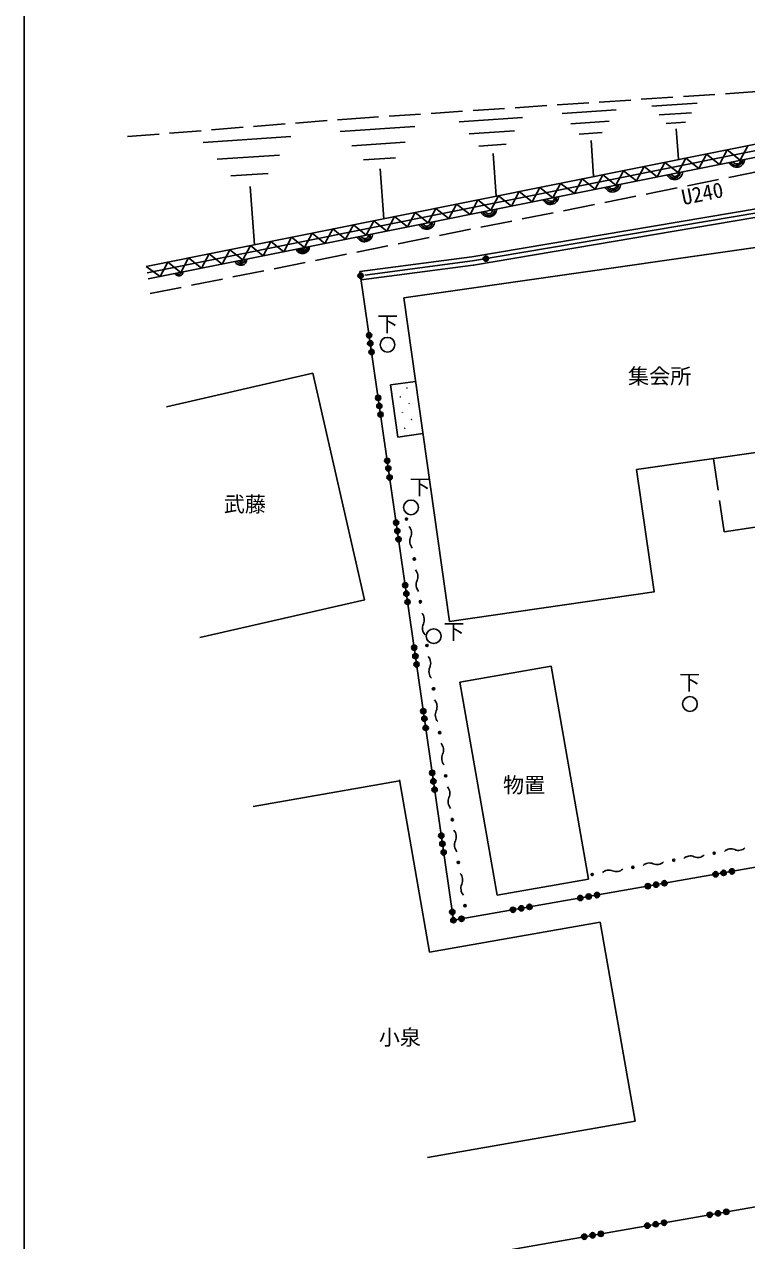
# Model space of a CAD drawing. Units: millimetres, scale not verified. Extents: x -100125 to 100125, y -69250 to 69250.
# Drawn here: x -100125 to -82986, y 12922 to 41788 of the extents above; entities that cross this region are included whole.
import ezdxf
from ezdxf.enums import TextEntityAlignment as Align

# ---------------------------------------------------------------- set-up
doc = ezdxf.new("R2010")
doc.units = ezdxf.units.MM
doc.header["$LTSCALE"] = 250
doc.linetypes.add('DASHED3', pattern=[4, 3, -1])
doc.linetypes.add('LONG_CHAIN', pattern=[21, 18, -1, 1, -1])
for name, color, linetype in [('0-0_レイヤ15', 6, 'LONG_CHAIN'), ('1-0_計画', 3, 'Continuous'), ('1-1_現況白抜', 2, 'Continuous')]:
    doc.layers.add(name, color=color, linetype=linetype)
doc.styles.add('ＭＳ ゴシック', font='')
doc.styles.get('ＭＳ ゴシック').set_extended_font_data('MS Gothic')

msp = doc.modelspace()

# ---------------------------------------------------------------- linework, layer by layer
at = {"layer": '0-0_レイヤ15', "linetype": 'Continuous'}
msp.add_lwpolyline([(100125, 69250), (-100125, 69250), (-100125, -69250)], dxfattribs=at)
at = {"layer": '1-0_計画'}
for p, q in [((-89470, 36075.7), (-82071.9, 37324.6)), ((-92160.7, 35921.9), (-92134.5, 35723.6)), ((-92134.5, 35723.6), (-89477.1, 36074.7))]:
    msp.add_line(p, q, dxfattribs=at)
at = {"layer": '1-0_計画', "color": 2}
msp.add_line((-92048.5, 35835.8), (-89488.4, 36174), dxfattribs=at)
msp.add_lwpolyline([(-89488.4, 36174), (-82086.5, 37423.6), (-76609.4, 38584.8)], dxfattribs=at)
at = {"layer": '1-0_計画'}
msp.add_lwpolyline([(-92160.7, 35921.9), (-89503.3, 36272.9), (-82105.2, 37521.8)], dxfattribs=at)
at = {"layer": '1-1_現況白抜'}
for p, q in [((-85233.9, 39843.7), (-84156.8, 39917.5)), ((-97188.1, 35745.2), (-77712.9, 39652.2)), ((-89810, 39472.5), (-88302.5, 39575.8)), ((-87360.8, 39671.2), (-86083.7, 39758.7)), ((-85065.3, 39638.6), (-84295.9, 39691.3)), ((-92630.2, 39243.7), (-90857.5, 39365.1)), ((-89573.9, 39185.5), (-88497.1, 39259.2)), ((-87160.8, 39428), (-86248.6, 39490.5)), ((-84896.6, 39433.6), (-84435, 39465.2)), ((-84656, 39305.6), (-84606.7, 38586.9)), ((-95877.8, 38980.2), (-93799.7, 39122.6)), ((-92352.7, 38906.2), (-91086.4, 38992.9)), ((-86960.9, 39184.8), (-86413.5, 39222.3)), ((-86675.5, 39033.1), (-86617.1, 38180.9)), ((-95552.4, 38584.5), (-94068.1, 38686.3)), ((-89337.9, 38898.4), (-88691.8, 38942.7)), ((-89001.1, 38719.4), (-88932.2, 37713.5)), ((-92075.1, 38568.6), (-91315.4, 38620.7)), ((-95227.1, 38188.9), (-94336.4, 38249.9)), ((-91679, 38358.1), (-91598, 37175.2)), ((-94762.7, 37942), (-94667.7, 36555.3)), ((-89171.6, 36227.1), (-89176.6, 36227.1)), ((-89174.1, 36229.6), (-89174.1, 36224.6)), ((-89943.8, 20526.6), (-92161.9, 35921.7)), ((-92145.1, 35822.7), (-92150.1, 35822.7)), ((-92147.6, 35825.2), (-92147.6, 35820.2)), ((-90037.7, 27616.2), (-91123.4, 35295.9)), ((-91941.4, 34408.9), (-91946.4, 34408.9)), ((-91943.9, 34411.4), (-91943.9, 34406.4)), ((-91913.8, 34217), (-91918.8, 34217)), ((-91916.3, 34219.5), (-91916.3, 34214.5)), ((-91884.4, 34013), (-91889.4, 34013)), ((-91886.9, 34015.5), (-91886.9, 34010.5)), ((-96751.1, 32712.3), (-93278.3, 33506.1)), ((-92050.1, 28133.4), (-93279.8, 33512.7)), ((-91262.4, 31992.9), (-91437.4, 33230.6)), ((-90843.3, 33314.6), (-91437.2, 33229.4)), ((-91727.5, 32924.3), (-91732.5, 32924.3)), ((-91730, 32926.8), (-91730, 32921.8)), ((-91414.9, 33103.5), (-91419.9, 33103.5)), ((-91417.4, 33106), (-91417.4, 33101)), ((-91203.1, 32944.1), (-91208.1, 32944.1)), ((-91205.6, 32946.6), (-91205.6, 32941.6)), ((-91043.6, 33156), (-91048.6, 33156)), ((-91046.1, 33158.5), (-91046.1, 33153.5)), ((-91699.9, 32732.3), (-91704.9, 32732.3)), ((-91702.4, 32734.8), (-91702.4, 32729.8)), ((-91362.5, 32732.2), (-91367.5, 32732.2)), ((-91365, 32734.7), (-91365, 32729.7)), ((-90991.2, 32784.7), (-90996.2, 32784.7)), ((-90993.7, 32787.2), (-90993.7, 32782.2)), ((-91670.5, 32528.3), (-91675.5, 32528.3)), ((-91673, 32530.8), (-91673, 32525.8)), ((-91310, 32360.9), (-91315, 32360.9)), ((-91312.5, 32363.4), (-91312.5, 32358.4)), ((-91150.6, 32572.8), (-91155.6, 32572.8)), ((-91153.1, 32575.3), (-91153.1, 32570.3)), ((-90938.7, 32413.3), (-90943.7, 32413.3)), ((-90941.2, 32415.8), (-90941.2, 32410.8)), ((-90668.3, 32076.9), (-91262.2, 31991.7)), ((-91098.1, 32201.5), (-91103.1, 32201.5)), ((-91100.6, 32204), (-91100.6, 32199)), ((-78996.8, 32164.8), (-85597.9, 31221.5)), ((-91512.3, 31430.3), (-91517.3, 31430.3)), ((-91514.8, 31432.8), (-91514.8, 31427.8)), ((-91486, 31247.6), (-91491, 31247.6)), ((-91488.5, 31250.1), (-91488.5, 31245.1)), ((-91455.2, 31034.4), (-91460.2, 31034.4)), ((-91457.7, 31036.9), (-91457.7, 31031.9)), ((-91056.8, 30047), (-91061.8, 30047)), ((-91059.3, 30049.5), (-91059.3, 30044.5)), ((-91300.8, 29962.6), (-91305.8, 29962.6)), ((-91303.3, 29965.1), (-91303.3, 29960.1)), ((-91272.1, 29762.9), (-91277.1, 29762.9)), ((-91274.6, 29765.4), (-91274.6, 29760.4)), ((-91243.7, 29566), (-91248.7, 29566)), ((-91246.2, 29568.5), (-91246.2, 29563.5)), ((-90867.3, 29099.5), (-90872.3, 29099.5)), ((-90869.8, 29102), (-90869.8, 29097)), ((-91086.8, 28477.1), (-91091.8, 28477.1)), ((-91089.3, 28479.6), (-91089.3, 28474.6)), ((-95961.9, 27234.2), (-92049, 28128.7)), ((-91058.1, 28278.2), (-91063.1, 28278.2)), ((-91060.6, 28280.7), (-91060.6, 28275.7)), ((-91029.8, 28081.2), (-91034.8, 28081.2)), ((-91032.3, 28083.7), (-91032.3, 28078.7)), ((-90725.1, 28088.9), (-90730.1, 28088.9)), ((-90727.6, 28091.4), (-90727.6, 28086.4)), ((-90873.3, 26995.5), (-90878.3, 26995.5)), ((-90875.8, 26998), (-90875.8, 26993)), ((-90567.2, 27046.7), (-90572.2, 27046.7)), ((-90569.7, 27049.2), (-90569.7, 27044.2)), ((-90844.2, 26793.5), (-90849.2, 26793.5)), ((-90846.7, 26796), (-90846.7, 26791)), ((-90816, 26597.6), (-90821, 26597.6)), ((-90818.5, 26600.1), (-90818.5, 26595.1)), ((-89790.2, 26173), (-87623.2, 26552.9)), ((-86737.8, 21501.9), (-87623.2, 26552.9)), ((-90409.3, 26020.2), (-90414.3, 26020.2)), ((-90411.8, 26022.7), (-90411.8, 26017.7)), ((-89790.2, 26173), (-88904.7, 21122.1)), ((-90656.1, 25487.4), (-90661.1, 25487.4)), ((-90658.6, 25489.9), (-90658.6, 25484.9)), ((-90630.3, 25308.8), (-90635.3, 25308.8)), ((-90632.8, 25311.3), (-90632.8, 25306.3)), ((-90599, 25091.4), (-90604, 25091.4)), ((-90601.5, 25093.9), (-90601.5, 25088.9)), ((-90267.2, 24978), (-90272.2, 24978)), ((-90269.7, 24980.5), (-90269.7, 24975.5)), ((-90445.2, 24023.7), (-90450.2, 24023.7)), ((-90447.7, 24026.2), (-90447.7, 24021.2)), ((-94696.5, 23224.4), (-91222.2, 23833.4)), ((-90509.5, 19767.5), (-91226.3, 23856.7)), ((-90416.4, 23824.1), (-90421.4, 23824.1)), ((-90418.9, 23826.6), (-90418.9, 23821.6)), ((-90125.1, 23951.6), (-90130.1, 23951.6)), ((-90127.6, 23954.1), (-90127.6, 23949.1)), ((-90388.1, 23627.5), (-90393.1, 23627.5)), ((-90390.6, 23630), (-90390.6, 23625)), ((-89967.2, 22909.4), (-89972.2, 22909.4)), ((-89969.7, 22911.9), (-89969.7, 22906.9)), ((-90230.2, 22531.5), (-90235.2, 22531.5)), ((-90232.7, 22534), (-90232.7, 22529)), ((-90202.5, 22339.4), (-90207.5, 22339.4)), ((-90205, 22341.9), (-90205, 22336.9)), ((-90173, 22134.6), (-90178, 22134.6)), ((-90175.5, 22137.1), (-90175.5, 22132.1)), ((-80315.4, 22214.5), (-89943.8, 20526.6)), ((-84714.3, 21950.5), (-84719.3, 21950.5)), ((-84716.8, 21953), (-84716.8, 21948)), ((-83752.8, 22119.1), (-83757.8, 22119.1)), ((-83755.3, 22121.6), (-83755.3, 22116.6)), ((-89825, 21898.7), (-89830, 21898.7)), ((-89827.5, 21901.2), (-89827.5, 21896.2)), ((-85683.6, 21780.6), (-85688.6, 21780.6)), ((-85686.1, 21783.1), (-85686.1, 21778.1)), ((-83531, 21650.3), (-83536, 21650.3)), ((-83533.5, 21652.8), (-83533.5, 21647.8)), ((-83334, 21684.9), (-83339, 21684.9)), ((-83336.5, 21687.4), (-83336.5, 21682.4)), ((-88904.7, 21122.1), (-86737.8, 21501.9)), ((-86649.7, 21611.2), (-86654.7, 21611.2)), ((-86652.2, 21613.7), (-86652.2, 21608.7)), ((-85131.7, 21369.7), (-85136.7, 21369.7)), ((-85134.2, 21372.2), (-85134.2, 21367.2)), ((-84934.7, 21404.3), (-84939.7, 21404.3)), ((-84937.2, 21406.8), (-84937.2, 21401.8)), ((-83721.5, 21616.9), (-83726.5, 21616.9)), ((-83724, 21619.4), (-83724, 21614.4)), ((-86732.4, 21089.1), (-86737.4, 21089.1)), ((-86734.9, 21091.6), (-86734.9, 21086.6)), ((-86535.3, 21123.6), (-86540.3, 21123.6)), ((-86537.8, 21126.1), (-86537.8, 21121.1)), ((-85328.7, 21335.2), (-85333.7, 21335.2)), ((-85331.2, 21337.7), (-85331.2, 21332.7)), ((-89667.1, 20872.3), (-89672.1, 20872.3)), ((-89669.6, 20874.8), (-89669.6, 20869.8)), ((-88333, 20808.5), (-88338, 20808.5)), ((-88335.5, 20811), (-88335.5, 20806)), ((-88136, 20843), (-88141, 20843)), ((-88138.5, 20845.5), (-88138.5, 20840.5)), ((-86929.4, 21054.6), (-86934.4, 21054.6)), ((-86931.9, 21057.1), (-86931.9, 21052.1)), ((-89969.2, 20720.1), (-89974.2, 20720.1)), ((-89971.7, 20722.6), (-89971.7, 20717.6)), ((-89941.3, 20526.6), (-89946.3, 20526.6)), ((-89943.8, 20529.1), (-89943.8, 20524.1)), ((-89749.1, 20560.3), (-89754.1, 20560.3)), ((-89751.6, 20562.8), (-89751.6, 20557.8)), ((-88530, 20774), (-88535, 20774)), ((-88532.5, 20776.5), (-88532.5, 20771.5)), ((-90509.5, 19767.5), (-86460.6, 20477.3)), ((-86460.6, 20477.3), (-85633, 15755.9)), ((-90557.9, 14892.6), (-85633, 15755.9)), ((-89998, 12461.2), (-79238.7, 14347.3)), ((-83663.6, 13571.2), (-83668.6, 13571.2)), ((-83666.1, 13573.7), (-83666.1, 13568.7)), ((-83466.5, 13605.7), (-83471.5, 13605.7)), ((-83469, 13608.2), (-83469, 13603.2)), ((-85341.3, 13280), (-85341.3, 13275)), ((-85141.7, 13312), (-85146.7, 13312)), ((-85144.2, 13314.5), (-85144.2, 13309.5)), ((-84944.6, 13346.6), (-84949.6, 13346.6)), ((-84947.1, 13349.1), (-84947.1, 13344.1)), ((-83860.7, 13536.6), (-83865.7, 13536.6)), ((-83863.2, 13539.1), (-83863.2, 13534.1)), ((-86837.2, 13014.8), (-86842.2, 13014.8)), ((-86839.7, 13017.3), (-86839.7, 13012.3)), ((-86640.2, 13049.3), (-86645.2, 13049.3)), ((-86642.7, 13051.8), (-86642.7, 13046.8)), ((-86443.2, 13083.9), (-86448.2, 13083.9)), ((-86445.7, 13086.4), (-86445.7, 13081.4)), ((-85338.8, 13277.5), (-85343.8, 13277.5))]:
    msp.add_line(p, q, dxfattribs=at)
at = {"layer": '1-1_現況白抜', "linetype": 'DASHED3'}
for p, q in [((-83523.8, 29745.6), (-83772, 31482.4)), ((-78821.6, 30417.6), (-83523.8, 29745.6))]:
    msp.add_line(p, q, dxfattribs=at)
for points in [[(-97675, 39124.9), (-92469.7, 39540.1), (-78519.5, 40475.5), (-60061, 41350.7)], [(-97138.1, 35398.3), (-77682.3, 39301.4), (-56850.7, 38801.4)]]:
    msp.add_lwpolyline(points, dxfattribs=at)
at = {"layer": '1-1_現況白抜'}
for points in [[(-56943.3, 39453.9), (-77739.1, 39952.9), (-97230.9, 36042.6)], [(-97209.5, 35893.9), (-77726, 39802.6), (-56946.9, 39303.9)], [(-82957.8, 38906), (-83142.7, 38562.9), (-83448.1, 38807.6), (-83632.9, 38464.6), (-83938.3, 38709.3), (-84123.1, 38366.2), (-84428.5, 38611), (-84613.4, 38267.9), (-84926.1, 38511.1), (-85109.4, 38168.4), (-85416.3, 38412.8), (-85599.7, 38070), (-85906.6, 38314.4), (-86089.9, 37971.7)], [(-86089.9, 37971.7), (-86396.9, 38216.1), (-86580.2, 37873.3), (-86887.1, 38117.7), (-87070.4, 37775), (-87405, 38013.8), (-87584.3, 37671.9), (-87895.4, 37915.5), (-88074.7, 37573.5), (-88385.7, 37817.1), (-88565.1, 37475.1), (-88876.1, 37718.7), (-89055.4, 37376.8), (-89366.5, 37620.3), (-89545.8, 37278.4), (-89869.8, 37519.4), (-90051.5, 37176.9), (-90360.1, 37421), (-90541.8, 37078.6), (-90850.4, 37322.7), (-91032.1, 36980.2), (-91340.6, 37224.3), (-91522.4, 36881.9), (-91830.9, 37125.9), (-92012.7, 36783.5), (-92314.5, 37028.9), (-92500.8, 36685.6), (-92804.7, 36930.6), (-92991, 36587.2), (-93295, 36832.2), (-93481.2, 36488.9), (-93785.2, 36733.9), (-93971.5, 36390.5), (-94275.4, 36635.5), (-94461.7, 36292.2), (-94760.1, 36538.3), (-94942.9, 36195.7), (-95250.3, 36440), (-95433.2, 36097.3), (-95740.6, 36341.6)], [(-78996.8, 32164.8), (-79681.7, 36930.9), (-91123.4, 35295.9)], [(-95740.6, 36341.6), (-95923.5, 35998.9), (-96230.8, 36243.3), (-96413.7, 35900.6), (-96721.1, 36144.9), (-96904, 35802.2), (-97230.9, 36042.6)], [(-90037.7, 27616.2), (-85183.1, 28318.6), (-85597.9, 31221.5)]]:
    msp.add_lwpolyline(points, dxfattribs=at)
for centre, radius in [((-89174.1, 36227.1), 62.5), ((-89174.1, 36227.1), 42.5), ((-89174.1, 36227.1), 22.5), ((-92147.6, 35822.7), 62.5), ((-92147.6, 35822.7), 42.5), ((-92147.6, 35822.7), 22.5), ((-91943.9, 34408.9), 62.5), ((-91943.9, 34408.9), 42.5), ((-91943.9, 34408.9), 22.5), ((-91507.4, 34183.9), 175), ((-91916.3, 34217), 62.5), ((-91916.3, 34217), 42.5), ((-91886.9, 34013), 62.5), ((-91916.3, 34217), 22.5), ((-91886.9, 34013), 42.5), ((-91886.9, 34013), 22.5), ((-91730, 32924.3), 62.5), ((-91730, 32924.3), 42.5), ((-91730, 32924.3), 22.5), ((-91702.4, 32732.3), 62.5), ((-91702.4, 32732.3), 42.5), ((-91702.4, 32732.3), 22.5), ((-91673, 32528.3), 62.5), ((-91673, 32528.3), 42.5), ((-91673, 32528.3), 22.5), ((-91514.8, 31430.3), 62.5), ((-91514.8, 31430.3), 42.5), ((-91488.5, 31247.6), 62.5), ((-91514.8, 31430.3), 22.5), ((-91488.5, 31247.6), 42.5), ((-91488.5, 31247.6), 22.5), ((-91457.7, 31034.4), 62.5), ((-91457.7, 31034.4), 42.5), ((-91457.7, 31034.4), 22.5), ((-90951.2, 30323.7), 175), ((-91303.3, 29962.6), 62.5), ((-91059.3, 30047), 25), ((-91059.3, 30047), 17), ((-91059.3, 30047), 9), ((-91303.3, 29962.6), 42.5), ((-91274.6, 29762.9), 62.5), ((-91303.3, 29962.6), 22.5), ((-91274.6, 29762.9), 42.5), ((-91274.6, 29762.9), 22.5), ((-91246.2, 29566), 62.5), ((-91246.2, 29566), 42.5), ((-91246.2, 29566), 22.5), ((-90883.1, 29100.9), 18.8), ((-90869.8, 29099.5), 25), ((-90869.8, 29099.5), 17), ((-90869.8, 29099.5), 9), ((-91089.3, 28477.1), 62.5), ((-91089.3, 28477.1), 42.5), ((-91060.6, 28278.2), 62.5), ((-91089.3, 28477.1), 22.5), ((-91060.6, 28278.2), 42.5), ((-91060.6, 28278.2), 22.5), ((-91032.3, 28081.2), 62.5), ((-91032.3, 28081.2), 42.5), ((-91032.3, 28081.2), 22.5), ((-90727.6, 28088.9), 25), ((-90731.4, 28071.3), 18.8), ((-90727.6, 28088.9), 17), ((-90727.6, 28088.9), 9), ((-90412.2, 27267.4), 175), ((-90875.8, 26995.5), 62.5), ((-90875.8, 26995.5), 42.5), ((-90846.7, 26793.5), 62.5), ((-90875.8, 26995.5), 22.5), ((-90579.8, 27041.8), 18.8), ((-90569.7, 27046.7), 25), ((-90569.7, 27046.7), 17), ((-90569.7, 27046.7), 9), ((-90846.7, 26793.5), 42.5), ((-90818.5, 26597.6), 62.5), ((-90846.7, 26793.5), 22.5), ((-90818.5, 26597.6), 42.5), ((-90818.5, 26597.6), 22.5), ((-90428.1, 26012.2), 18.8), ((-90411.8, 26020.2), 25), ((-90411.8, 26020.2), 17), ((-90411.8, 26020.2), 9), ((-84331.6, 25658.4), 175), ((-90658.6, 25487.4), 62.5), ((-90658.6, 25487.4), 42.5), ((-90658.6, 25487.4), 22.5), ((-90632.8, 25308.8), 62.5), ((-90632.8, 25308.8), 42.5), ((-90601.5, 25091.4), 62.5), ((-90632.8, 25308.8), 22.5), ((-90601.5, 25091.4), 42.5), ((-90601.5, 25091.4), 22.5), ((-90276.5, 24982.6), 18.8), ((-90269.7, 24978), 25), ((-90269.7, 24978), 17), ((-90269.7, 24978), 9), ((-90447.7, 24023.7), 62.5), ((-90447.7, 24023.7), 42.5), ((-90447.7, 24023.7), 22.5), ((-90127.6, 23951.6), 25), ((-90127.6, 23951.6), 17), ((-90124.9, 23953), 18.8), ((-90127.6, 23951.6), 9), ((-90418.9, 23824.1), 62.5), ((-90418.9, 23824.1), 42.5), ((-90390.6, 23627.5), 62.5), ((-90418.9, 23824.1), 22.5), ((-90390.6, 23627.5), 42.5), ((-90390.6, 23627.5), 22.5), ((-89969.7, 22909.4), 25), ((-89973.2, 22923.5), 18.8), ((-89969.7, 22909.4), 17), ((-89969.7, 22909.4), 9), ((-90232.7, 22531.5), 62.5), ((-90232.7, 22531.5), 42.5), ((-90232.7, 22531.5), 22.5), ((-90205, 22339.4), 62.5), ((-90205, 22339.4), 42.5), ((-90205, 22339.4), 22.5), ((-90175.5, 22134.6), 62.5), ((-90175.5, 22134.6), 42.5), ((-90175.5, 22134.6), 22.5), ((-84716.8, 21950.5), 25), ((-84718.5, 21950.3), 18.8), ((-84716.8, 21950.5), 17), ((-84716.8, 21950.5), 9), ((-83755.3, 22119.1), 25), ((-83755.3, 22119.1), 17), ((-83751.6, 22118.4), 18.8), ((-83755.3, 22119.1), 9), ((-89827.5, 21898.7), 25), ((-89827.5, 21898.7), 17), ((-89821.6, 21893.9), 18.8), ((-89827.5, 21898.7), 9), ((-85686.1, 21780.6), 25), ((-85685.5, 21782.3), 18.8), ((-85686.1, 21780.6), 17), ((-85686.1, 21780.6), 9), ((-83724, 21616.9), 62.5), ((-83724, 21616.9), 42.5), ((-83533.5, 21650.3), 62.5), ((-83533.5, 21650.3), 42.5), ((-83533.5, 21650.3), 22.5), ((-83336.5, 21684.9), 62.5), ((-83336.5, 21684.9), 42.5), ((-83336.5, 21684.9), 22.5), ((-86652.2, 21611.2), 25), ((-86652.4, 21614.2), 18.8), ((-86652.2, 21611.2), 17), ((-86652.2, 21611.2), 9), ((-85331.2, 21335.2), 62.5), ((-85331.2, 21335.2), 42.5), ((-85134.2, 21369.7), 62.5), ((-85134.2, 21369.7), 42.5), ((-85134.2, 21369.7), 22.5), ((-84937.2, 21404.3), 62.5), ((-84937.2, 21404.3), 42.5), ((-84937.2, 21404.3), 22.5), ((-83724, 21616.9), 22.5), ((-86931.9, 21054.6), 62.5), ((-86931.9, 21054.6), 42.5), ((-86931.9, 21054.6), 22.5), ((-86734.9, 21089.1), 62.5), ((-86734.9, 21089.1), 42.5), ((-86734.9, 21089.1), 22.5), ((-86537.8, 21123.6), 62.5), ((-86537.8, 21123.6), 42.5), ((-86537.8, 21123.6), 22.5), ((-85331.2, 21335.2), 22.5), ((-89669.6, 20872.3), 25), ((-89669.9, 20864.3), 18.8), ((-89669.6, 20872.3), 17), ((-89669.6, 20872.3), 9), ((-88532.5, 20774), 62.5), ((-88532.5, 20774), 42.5), ((-88532.5, 20774), 22.5), ((-88335.5, 20808.5), 62.5), ((-88335.5, 20808.5), 42.5), ((-88335.5, 20808.5), 22.5), ((-88138.5, 20843), 62.5), ((-88138.5, 20843), 42.5), ((-88138.5, 20843), 22.5), ((-89971.7, 20720.1), 62.5), ((-89971.7, 20720.1), 42.5), ((-89943.8, 20526.6), 62.5), ((-89971.7, 20720.1), 22.5), ((-89943.8, 20526.6), 42.5), ((-89943.8, 20526.6), 22.5), ((-89751.6, 20560.3), 62.5), ((-89751.6, 20560.3), 42.5), ((-89751.6, 20560.3), 22.5), ((-83863.2, 13536.6), 62.5), ((-83863.2, 13536.6), 42.5), ((-83666.1, 13571.2), 62.5), ((-83666.1, 13571.2), 42.5), ((-83666.1, 13571.2), 22.5), ((-83469, 13605.7), 62.5), ((-83469, 13605.7), 42.5), ((-83469, 13605.7), 22.5), ((-85341.3, 13277.5), 62.5), ((-85341.3, 13277.5), 42.5), ((-85341.3, 13277.5), 22.5), ((-85144.2, 13312), 62.5), ((-85144.2, 13312), 42.5), ((-85144.2, 13312), 22.5), ((-84947.1, 13346.6), 62.5), ((-84947.1, 13346.6), 42.5), ((-84947.1, 13346.6), 22.5), ((-83863.2, 13536.6), 22.5), ((-86839.7, 13014.8), 62.5), ((-86839.7, 13014.8), 42.5), ((-86839.7, 13014.8), 22.5), ((-86642.7, 13049.3), 62.5), ((-86642.7, 13049.3), 42.5), ((-86642.7, 13049.3), 22.5), ((-86445.7, 13083.9), 62.5), ((-86445.7, 13083.9), 42.5), ((-86445.7, 13083.9), 22.5)]:
    msp.add_circle(centre, radius, dxfattribs=at)
for centre, radius, start, end in [((-83224.8, 38589.5), 192.2, 204.02395, 358.66333), ((-83229.8, 38590.6), 153.7, 212.48932, 352.0398), ((-83220.6, 38568.8), 96.1, 204.02414, 358.66315), ((-84695.5, 38294.5), 192.2, 204.02395, 358.66333), ((-84701.9, 38280), 141.5, 205.04677, 358.07307), ((-84691.3, 38273.8), 96.1, 204.02414, 358.66315), ((-86166.2, 37999.4), 192.2, 204.02395, 358.66333), ((-86168.5, 37988.7), 143.7, 208.66033, 356.94774), ((-86162, 37978.7), 96.1, 204.02414, 358.66315), ((-87636.8, 37704.4), 192.2, 204.02395, 358.66333), ((-87642.5, 37688.1), 141, 203.9418, 0.76893), ((-87632.7, 37683.7), 96.1, 204.02414, 358.66315), ((-89107.5, 37409.3), 192.2, 204.02486, 358.66318), ((-89107, 37396), 146, 203.41796, 359.40485), ((-89103.4, 37388.7), 96.1, 204.02414, 358.66315), ((-90578.2, 37114.3), 192.2, 204.02395, 358.66333), ((-90579.2, 37097.3), 141.3, 201.26944, 0.97348), ((-90574.1, 37093.6), 96.1, 204.02414, 358.66315), ((-92048.9, 36819.3), 192.2, 204.02395, 358.66333), ((-92050.5, 36801.9), 140.8, 202.75345, 2.5135), ((-92044.8, 36798.6), 96.1, 204.02337, 358.66421), ((-93522.5, 36508.3), 163.7, 201.45659, 1.52113), ((-93521.1, 36504.5), 141.9, 199.99665, 2.06261), ((-93520.1, 36499.5), 124.1, 200.49077, 1.89278), ((-93515.5, 36503.5), 96.1, 204.02337, 358.66421), ((-93515.2, 36495.5), 52.4, 207.24756, 356.23096), ((-94988.8, 36212.9), 145.6, 202.75184, 0.3887), ((-94986.2, 36208.5), 96.1, 204.02337, 358.66421), ((-94983.6, 36198.1), 47.8, 207.08052, 0.33216), ((-96456.9, 35913.4), 96.1, 204.02337, 358.66421), ((-96456.5, 35903.9), 51.2, 206.41456, 356.70326), ((-91182.5, 29714.3), 244.4, 336.21671, 40.54025), ((-90735.3, 29517.2), 244.4, 156.21665, 220.54047), ((-91030.9, 28684.7), 244.4, 336.21665, 40.54047), ((-90583.6, 28487.6), 244.4, 156.21671, 220.54025), ((-90879.2, 27655.1), 244.4, 336.21665, 40.54047), ((-90432, 27458), 244.4, 156.2183, 220.53974), ((-90727.6, 26625.5), 244.4, 336.21665, 40.54047), ((-90280.3, 26428.4), 244.4, 156.2183, 220.53974), ((-90576, 25596), 244.4, 336.2183, 40.53974), ((-90128.7, 25398.9), 244.4, 156.21665, 220.54047), ((-90424.3, 24566.4), 244.4, 336.21629, 40.54175), ((-89977.1, 24369.3), 244.4, 156.21665, 220.54047), ((-90272.7, 23536.8), 244.4, 336.21671, 40.54025), ((-89825.4, 23339.7), 244.4, 156.21665, 220.54047), ((-90121, 22507.2), 244.4, 336.21671, 40.54025), ((-89673.8, 22310.1), 244.4, 156.21701, 220.53995), ((-83178.5, 22402.6), 219.4, 245.86432, 313.85504), ((-84324.8, 21834.1), 219.4, 65.86432, 133.85504), ((-84145.4, 22234.6), 219.4, 245.86436, 313.8548), ((-83357.9, 22002.2), 219.4, 65.86436, 133.8548), ((-86258.6, 21498), 219.4, 65.86432, 133.85504), ((-86079.2, 21898.5), 219.4, 245.86436, 313.8548), ((-85291.7, 21666.1), 219.4, 65.86396, 133.8554), ((-85112.3, 22066.5), 219.4, 245.86396, 313.8554), ((-89969.4, 21477.7), 244.4, 336.21665, 40.54047), ((-89522.1, 21280.6), 244.4, 156.21629, 220.54175)]:
    msp.add_arc(centre, radius, start, end, dxfattribs=at)

# ---------------------------------------------------------------- texts
at = {"layer": '1-1_現況白抜', "color": 7, "style": 'ＭＳ ゴシック'}
msp.add_text('U240', height=366.6, rotation=11.345, dxfattribs=at).set_placement((-84468.2, 37388.4), align=Align.BOTTOM_LEFT)
for s, p in [('下', (-91754.3, 34386.7)), ('集会所', (-85800.8, 33145.3)), ('下', (-90988.3, 30516.2)), ('武藤', (-95392.7, 30107.5)), ('下', (-90181.4, 27083.3)), ('下', (-84587.6, 25879.7)), ('物置', (-88766.7, 23441.6)), ('小泉', (-91714.5, 17454.8))]:
    msp.add_text(s, height=366.6, dxfattribs=at).set_placement(p, align=Align.BOTTOM_LEFT)

doc.saveas('drawing.dxf')
